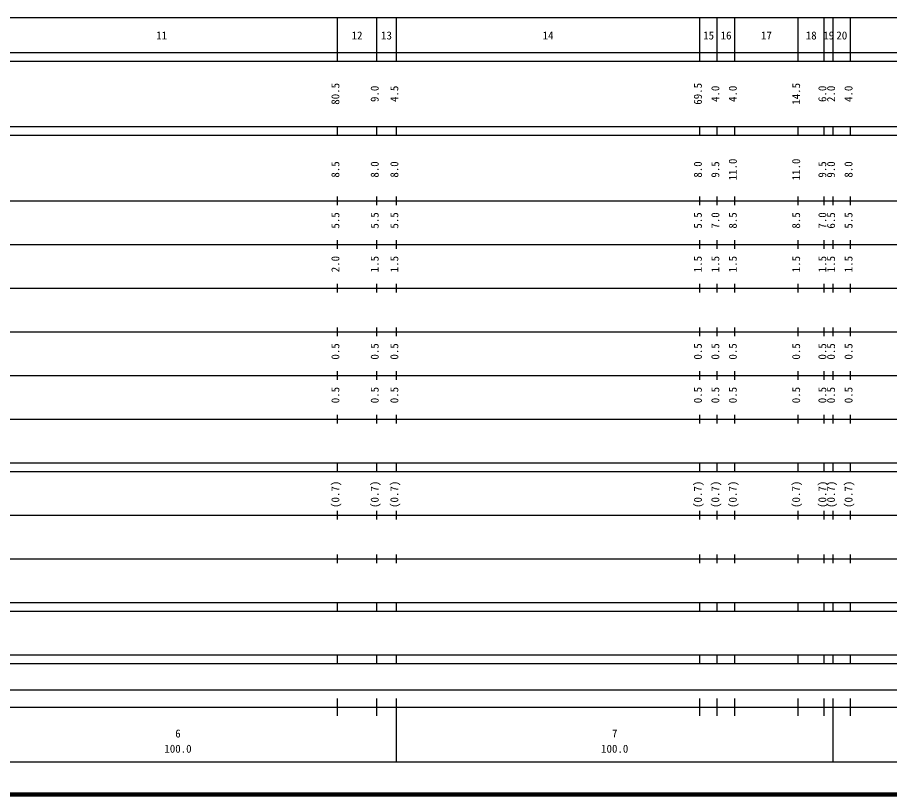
# Model space of a CAD drawing. Units: millimetres on the paper, enlarged 1000 times. Extents: x 40000 to 680000, y 20000 to 380000.
# Drawn here: x 281242 to 480936, y 20000 to 198000 of the extents above; entities that cross this region are included whole.
import ezdxf
from ezdxf.enums import TextEntityAlignment as Align

# ---------------------------------------------------------------- set-up
doc = ezdxf.new("R2010")
doc.units = ezdxf.units.MM
doc.header["$LTSCALE"] = 1000
doc.layers.add('M-TTL', color=2, linetype='Continuous', lineweight=140)
doc.layers.add('M-TTL-BAND', color=7, linetype='Continuous', lineweight=25)
doc.styles.add('ＭＳ ゴシック', font='')
doc.styles.get('ＭＳ ゴシック').set_extended_font_data('MS Gothic')

msp = doc.modelspace()

# ---------------------------------------------------------------- linework, layer by layer
at = {"layer": 'M-TTL'}
msp.add_line((40000, 20000), (680000, 20000), dxfattribs=at)
at = {"layer": 'M-TTL-BAND'}
for p, q in [((68000, 198000), (579000, 198000)), ((354500, 188000), (354500, 198000)), ((363500, 188000), (363500, 198000)), ((368000, 188000), (368000, 198000)), ((437500, 188000), (437500, 198000)), ((441500, 188000), (441500, 198000)), ((445500, 188000), (445500, 198000)), ((460000, 188000), (460000, 198000)), ((466000, 188000), (466000, 198000)), ((468000, 188000), (468000, 198000)), ((472000, 188000), (472000, 198000)), ((40000, 190000), (579000, 190000)), ((40000, 188000), (579000, 188000)), ((40000, 173000), (579000, 173000)), ((354500, 171000), (354500, 173000)), ((363500, 171000), (363500, 173000)), ((368000, 171000), (368000, 173000)), ((437500, 171000), (437500, 173000)), ((441500, 171000), (441500, 173000)), ((445500, 171000), (445500, 173000)), ((460000, 171000), (460000, 173000)), ((466000, 171000), (466000, 173000)), ((468000, 171000), (468000, 173000)), ((472000, 171000), (472000, 173000)), ((40000, 171000), (579000, 171000)), ((40000, 156000), (579000, 156000)), ((354500, 155000), (354500, 157000)), ((363500, 155000), (363500, 157000)), ((368000, 155000), (368000, 157000)), ((437500, 155000), (437500, 157000)), ((441500, 155000), (441500, 157000)), ((445500, 155000), (445500, 157000)), ((460000, 155000), (460000, 157000)), ((466000, 155000), (466000, 157000)), ((468000, 155000), (468000, 157000)), ((472000, 155000), (472000, 157000)), ((46000, 146000), (579000, 146000)), ((354500, 145000), (354500, 147000)), ((363500, 145000), (363500, 147000)), ((368000, 145000), (368000, 147000)), ((437500, 145000), (437500, 147000)), ((441500, 145000), (441500, 147000)), ((445500, 145000), (445500, 147000)), ((460000, 145000), (460000, 147000)), ((466000, 145000), (466000, 147000)), ((468000, 145000), (468000, 147000)), ((472000, 145000), (472000, 147000)), ((52000, 136000), (579000, 136000)), ((354500, 135000), (354500, 137000)), ((363500, 135000), (363500, 137000)), ((368000, 135000), (368000, 137000)), ((437500, 135000), (437500, 137000)), ((441500, 135000), (441500, 137000)), ((445500, 135000), (445500, 137000)), ((460000, 135000), (460000, 137000)), ((466000, 135000), (466000, 137000)), ((468000, 135000), (468000, 137000)), ((472000, 135000), (472000, 137000)), ((46000, 126000), (579000, 126000)), ((354500, 125000), (354500, 127000)), ((363500, 125000), (363500, 127000)), ((368000, 125000), (368000, 127000)), ((437500, 125000), (437500, 127000)), ((441500, 125000), (441500, 127000)), ((445500, 125000), (445500, 127000)), ((460000, 125000), (460000, 127000)), ((466000, 125000), (466000, 127000)), ((468000, 125000), (468000, 127000)), ((472000, 125000), (472000, 127000)), ((52000, 116000), (579000, 116000)), ((354500, 115000), (354500, 117000)), ((363500, 115000), (363500, 117000)), ((368000, 115000), (368000, 117000)), ((437500, 115000), (437500, 117000)), ((441500, 115000), (441500, 117000)), ((445500, 115000), (445500, 117000)), ((460000, 115000), (460000, 117000)), ((466000, 115000), (466000, 117000)), ((468000, 115000), (468000, 117000)), ((472000, 115000), (472000, 117000)), ((46000, 106000), (579000, 106000)), ((354500, 105000), (354500, 107000)), ((363500, 105000), (363500, 107000)), ((368000, 105000), (368000, 107000)), ((437500, 105000), (437500, 107000)), ((441500, 105000), (441500, 107000)), ((445500, 105000), (445500, 107000)), ((460000, 105000), (460000, 107000)), ((466000, 105000), (466000, 107000)), ((468000, 105000), (468000, 107000)), ((472000, 105000), (472000, 107000)), ((40000, 96000), (579000, 96000)), ((354500, 94000), (354500, 96000)), ((363500, 94000), (363500, 96000)), ((368000, 94000), (368000, 96000)), ((437500, 94000), (437500, 96000)), ((441500, 94000), (441500, 96000)), ((445500, 94000), (445500, 96000)), ((460000, 94000), (460000, 96000)), ((466000, 94000), (466000, 96000)), ((468000, 94000), (468000, 96000)), ((472000, 94000), (472000, 96000)), ((40000, 94000), (579000, 94000)), ((49000, 84000), (579000, 84000)), ((354500, 83000), (354500, 85000)), ((363500, 83000), (363500, 85000)), ((368000, 83000), (368000, 85000)), ((437500, 83000), (437500, 85000)), ((441500, 83000), (441500, 85000)), ((445500, 83000), (445500, 85000)), ((460000, 83000), (460000, 85000)), ((466000, 83000), (466000, 85000)), ((468000, 83000), (468000, 85000)), ((472000, 83000), (472000, 85000)), ((40000, 74000), (579000, 74000)), ((354500, 73000), (354500, 75000)), ((363500, 73000), (363500, 75000)), ((368000, 73000), (368000, 75000)), ((437500, 73000), (437500, 75000)), ((441500, 73000), (441500, 75000)), ((445500, 73000), (445500, 75000)), ((460000, 73000), (460000, 75000)), ((466000, 73000), (466000, 75000)), ((468000, 73000), (468000, 75000)), ((472000, 73000), (472000, 75000)), ((40000, 64000), (579000, 64000)), ((354500, 62000), (354500, 64000)), ((363500, 62000), (363500, 64000)), ((368000, 62000), (368000, 64000)), ((437500, 62000), (437500, 64000)), ((441500, 62000), (441500, 64000)), ((445500, 62000), (445500, 64000)), ((460000, 62000), (460000, 64000)), ((466000, 62000), (466000, 64000)), ((468000, 62000), (468000, 64000)), ((472000, 62000), (472000, 64000)), ((40000, 62000), (579000, 62000)), ((40000, 52000), (579000, 52000)), ((354500, 50000), (354500, 52000)), ((363500, 50000), (363500, 52000)), ((368000, 50000), (368000, 52000)), ((437500, 50000), (437500, 52000)), ((441500, 50000), (441500, 52000)), ((445500, 50000), (445500, 52000)), ((460000, 50000), (460000, 52000)), ((466000, 50000), (466000, 52000)), ((468000, 50000), (468000, 52000)), ((472000, 50000), (472000, 52000)), ((40000, 50000), (579000, 50000)), ((71000, 44000), (565000, 44000)), ((354500, 38000), (354500, 42000)), ((363500, 38000), (363500, 42000)), ((368000, 27500), (368000, 42000)), ((437500, 38000), (437500, 42000)), ((441500, 38000), (441500, 42000)), ((445500, 38000), (445500, 42000)), ((460000, 38000), (460000, 42000)), ((466000, 38000), (466000, 42000)), ((468000, 27500), (468000, 42000)), ((472000, 38000), (472000, 42000)), ((40000, 40000), (579000, 40000)), ((68000, 27500), (579000, 27500))]:
    msp.add_line(p, q, dxfattribs=at)

# ---------------------------------------------------------------- texts
at = {"layer": 'M-TTL-BAND', "style": 'ＭＳ ゴシック'}
for s, p in [('11', (314250, 192405)), ('12', (359000, 192405)), ('13', (365750, 192405)), ('14', (402750, 192405)), ('15', (439500, 192405)), ('16', (443500, 192405)), ('17', (452750, 192405)), ('18', (463000, 192405)), ('19', (467000, 192405)), ('20', (470000, 192405)), ('6', (318000, 32523)), ('7', (418000, 32523)), ('100.0', (318000, 29033)), ('100.0', (418000, 29033))]:
    msp.add_text(s, height=1833, dxfattribs=at).set_placement(p, align=Align.BOTTOM_CENTER)
for s, p in [('80.5', (355500, 180500)), ('9.0', (364500, 180500)), ('4.5', (369000, 180500)), ('69.5', (438500, 180500)), ('4.0', (442500, 180500)), ('4.0', (446500, 180500)), ('14.5', (461000, 180500)), ('6.0', (467000, 180500)), ('2.0', (469000, 180500)), ('4.0', (473000, 180500)), ('8.5', (355500, 163174)), ('8.0', (364500, 163174)), ('8.0', (369000, 163174)), ('8.0', (438500, 163174)), ('9.5', (442500, 163174)), ('11.0', (446500, 163174)), ('11.0', (461000, 163174)), ('9.5', (467000, 163174)), ('9.0', (469000, 163174)), ('8.0', (473000, 163174)), ('5.5', (355500, 151500)), ('5.5', (364500, 151500)), ('5.5', (369000, 151500)), ('5.5', (438500, 151500)), ('7.0', (442500, 151500)), ('8.5', (446500, 151500)), ('8.5', (461000, 151500)), ('7.0', (467000, 151500)), ('6.5', (469000, 151500)), ('5.5', (473000, 151500)), ('2.0', (355500, 141500)), ('1.5', (364500, 141500)), ('1.5', (369000, 141500)), ('1.5', (438500, 141500)), ('1.5', (442500, 141500)), ('1.5', (446500, 141500)), ('1.5', (461000, 141500)), ('1.5', (467000, 141500)), ('1.5', (469000, 141500)), ('1.5', (473000, 141500)), ('0.5', (355500, 121500)), ('0.5', (364500, 121500)), ('0.5', (369000, 121500)), ('0.5', (438500, 121500)), ('0.5', (442500, 121500)), ('0.5', (446500, 121500)), ('0.5', (461000, 121500)), ('0.5', (467000, 121500)), ('0.5', (469000, 121500)), ('0.5', (473000, 121500)), ('0.5', (355500, 111500)), ('0.5', (364500, 111500)), ('0.5', (369000, 111500)), ('0.5', (438500, 111500)), ('0.5', (442500, 111500)), ('0.5', (446500, 111500)), ('0.5', (461000, 111500)), ('0.5', (467000, 111500)), ('0.5', (469000, 111500)), ('0.5', (473000, 111500)), ('(0.7)', (355500, 88764)), ('(0.7)', (364500, 88764)), ('(0.7)', (369000, 88764)), ('(0.7)', (438500, 88764)), ('(0.7)', (442500, 88764)), ('(0.7)', (446500, 88764)), ('(0.7)', (461000, 88764)), ('(0.7)', (467000, 88764)), ('(0.7)', (469000, 88764)), ('(0.7)', (473000, 88764))]:
    msp.add_text(s, height=1833, rotation=90, dxfattribs=at).set_placement(p, align=Align.BOTTOM_CENTER)

doc.saveas('drawing.dxf')
